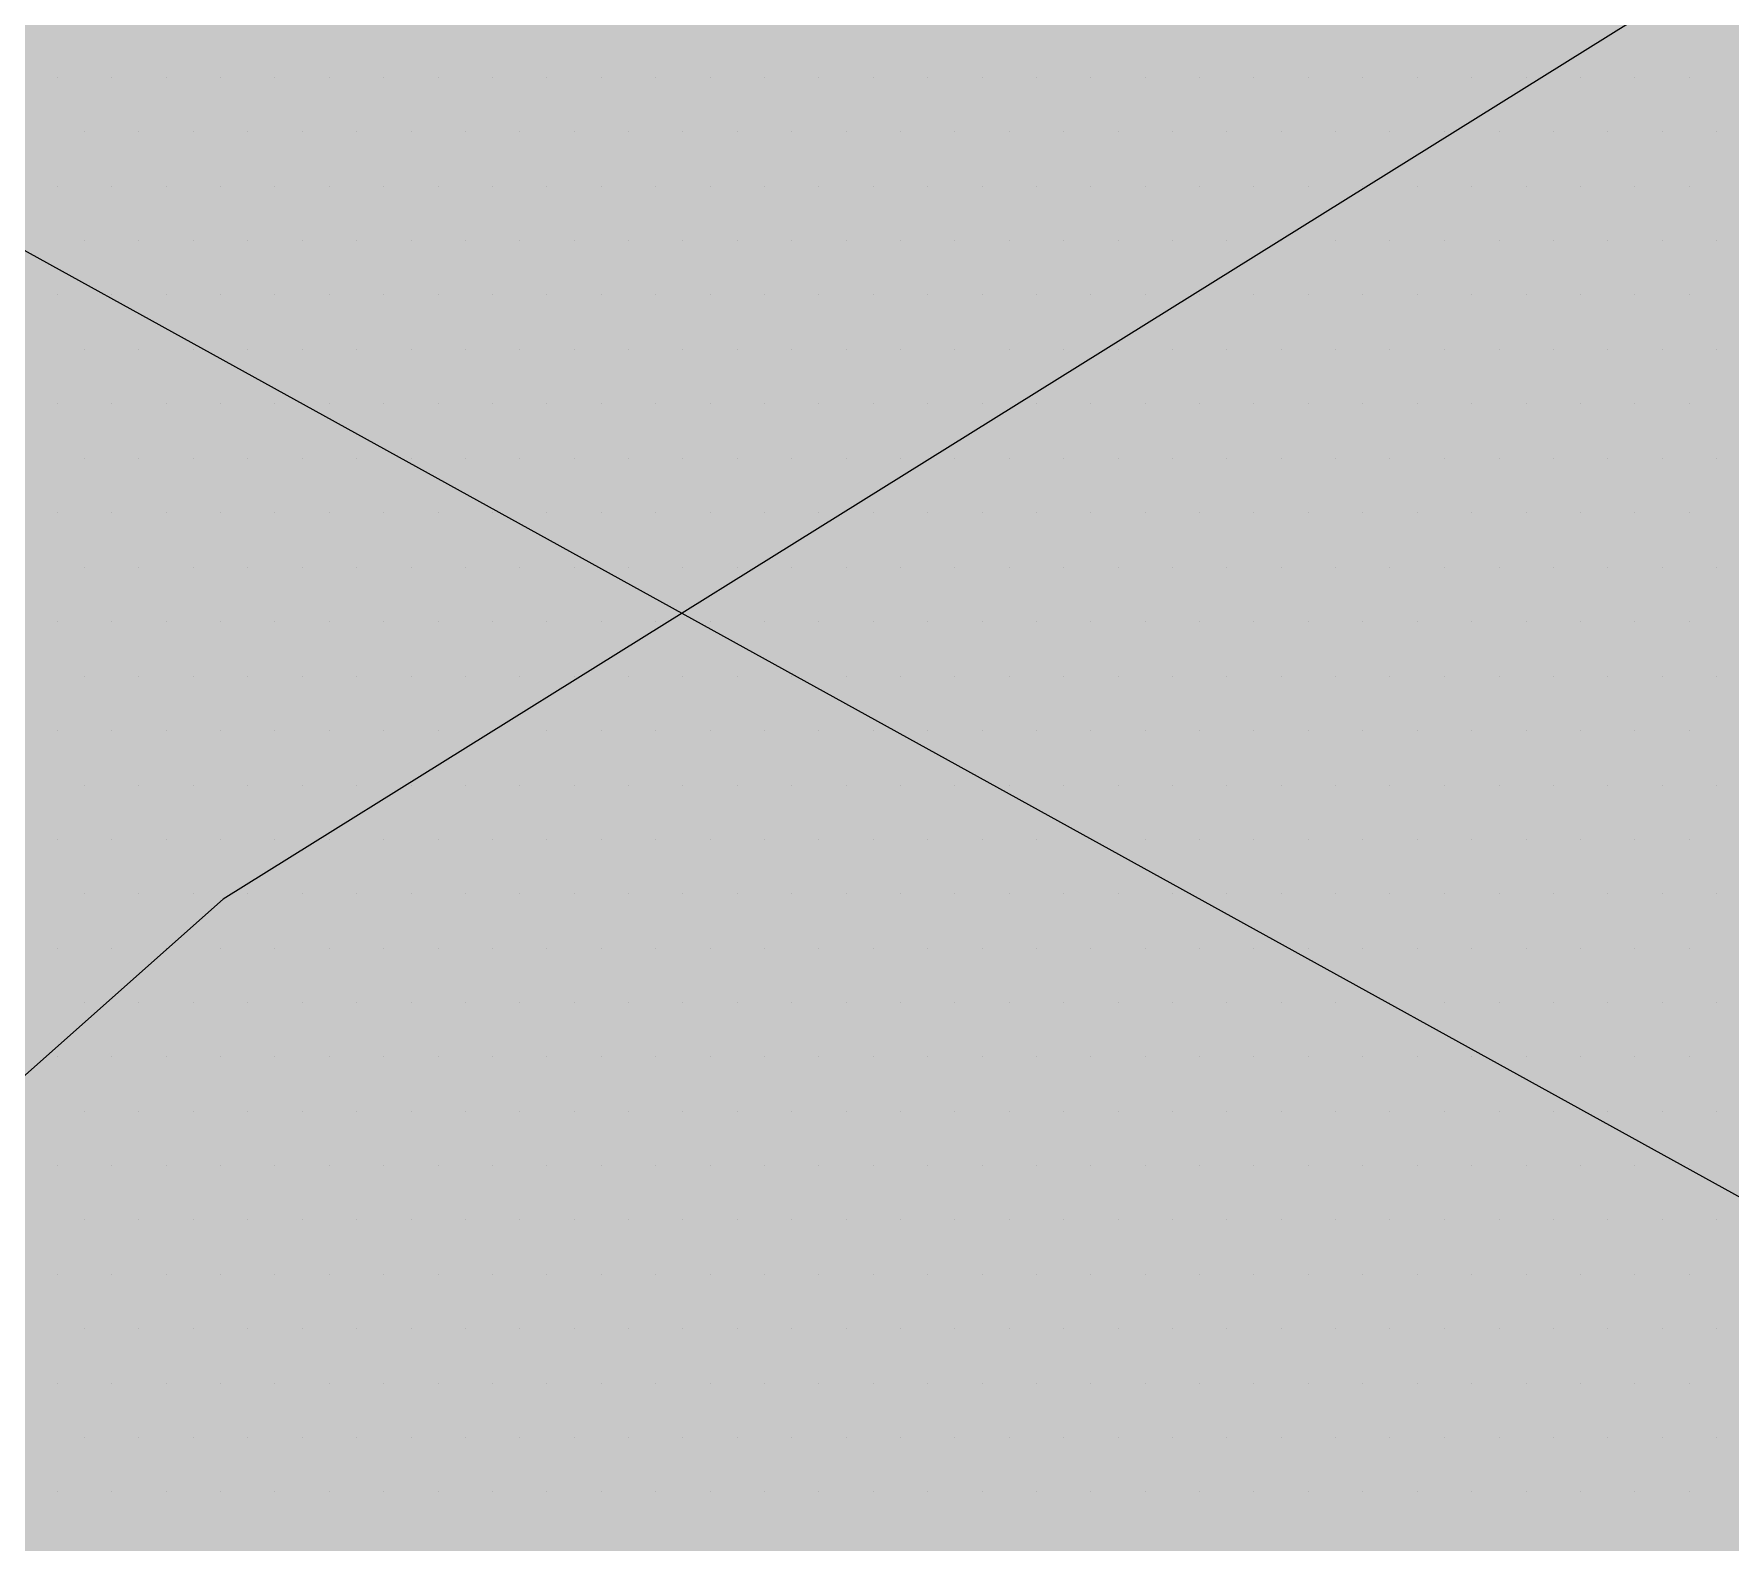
# Paper-space layout 'Layout1' of a CAD drawing. Extents: x -43 to 2298, y -18 to 768.
# Drawn here: x 143.088 to 144.804, y 262.03 to 263.556 of the extents above; entities that cross this region are included whole.
import ezdxf

# ---------------------------------------------------------------- set-up
doc = ezdxf.new("R2010")
doc.units = 0
doc.header["$LTSCALE"] = 2
doc.linetypes.add('CACHEX2', pattern=[0.75, 0.5, -0.25])
doc.layers.add('CARTOUCHE', color=7, linetype='Continuous')
doc.layers.add('LOGO', color=7, linetype='Continuous')

# ---------------------------------------------------------------- blocks, each defined once
blk = doc.blocks.new('A$C715108E3')
at = {"layer": 'LOGO', "color": 131}
for p, q in [((-4.7914, -10.8542), (-4.7914, -10.8542)), ((-4.6994, -10.8542), (-4.6994, -10.8542)), ((-4.6077, -10.8542), (-4.6077, -10.8542)), ((-4.5161, -10.8542), (-4.5161, -10.8542)), ((-4.4245, -10.8542), (-4.4245, -10.8542)), ((-4.3324, -10.8542), (-4.3324, -10.8542)), ((-4.2412, -10.8542), (-4.2412, -10.8542)), ((-4.1491, -10.8542), (-4.1491, -10.8542)), ((-4.0571, -10.8542), (-4.0571, -10.8542)), ((-3.9659, -10.8542), (-3.9659, -10.8542)), ((-3.8738, -10.8542), (-3.8738, -10.8542)), ((-3.782, -10.8542), (-3.782, -10.8542)), ((-3.6905, -10.8542), (-3.6905, -10.8542)), ((-3.5987, -10.8542), (-3.5987, -10.8542)), ((-3.5069, -10.8542), (-3.5069, -10.8542)), ((-3.415, -10.8542), (-3.415, -10.8542)), ((-3.3236, -10.8542), (-3.3236, -10.8542)), ((-3.2318, -10.8542), (-3.2318, -10.8542)), ((-3.1399, -10.8542), (-3.1399, -10.8542)), ((-3.0485, -10.8542), (-3.0485, -10.8542)), ((-2.9566, -10.8542), (-2.9566, -10.8542)), ((-2.8648, -10.8542), (-2.8648, -10.8542)), ((-2.7733, -10.8542), (-2.7733, -10.8542)), ((-2.6815, -10.8542), (-2.6815, -10.8542)), ((-2.5895, -10.8542), (-2.5895, -10.8542)), ((-2.4975, -10.8542), (-2.4975, -10.8542)), ((-2.4062, -10.8542), (-2.4062, -10.8542)), ((-2.3142, -10.8542), (-2.3142, -10.8542)), ((-2.2223, -10.8542), (-2.2223, -10.8542)), ((-2.1309, -10.8542), (-2.1309, -10.8542)), ((-2.0391, -10.8542), (-2.0391, -10.8542)), ((-4.7449, -10.9457), (-4.7449, -10.9457)), ((-4.6537, -10.9457), (-4.6537, -10.9457)), ((-4.562, -10.9457), (-4.562, -10.9457)), ((-4.47, -10.9457), (-4.47, -10.9457)), ((-4.3783, -10.9457), (-4.3783, -10.9457)), ((-4.2867, -10.9457), (-4.2867, -10.9457)), ((-4.1947, -10.9457), (-4.1947, -10.9457)), ((-4.1036, -10.9457), (-4.1036, -10.9457)), ((-4.0116, -10.9457), (-4.0116, -10.9457)), ((-3.9196, -10.9457), (-3.9196, -10.9457)), ((-3.8283, -10.9457), (-3.8283, -10.9457)), ((-3.7363, -10.9457), (-3.7363, -10.9457)), ((-3.6444, -10.9457), (-3.6444, -10.9457)), ((-3.5526, -10.9457), (-3.5526, -10.9457)), ((-3.4611, -10.9457), (-3.4611, -10.9457)), ((-3.3693, -10.9457), (-3.3693, -10.9457)), ((-3.2775, -10.9457), (-3.2775, -10.9457)), ((-3.186, -10.9457), (-3.186, -10.9457)), ((-3.0942, -10.9457), (-3.0942, -10.9457)), ((-3.0024, -10.9457), (-3.0024, -10.9457)), ((-2.9109, -10.9457), (-2.9109, -10.9457)), ((-2.8191, -10.9457), (-2.8191, -10.9457)), ((-2.727, -10.9457), (-2.727, -10.9457)), ((-2.6358, -10.9457), (-2.6358, -10.9457)), ((-2.5439, -10.9457), (-2.5439, -10.9457)), ((-2.4519, -10.9457), (-2.4519, -10.9457)), ((-2.3599, -10.9457), (-2.3599, -10.9457)), ((-2.2686, -10.9457), (-2.2686, -10.9457)), ((-2.1766, -10.9457), (-2.1766, -10.9457)), ((-2.085, -10.9457), (-2.085, -10.9457)), ((-1.9933, -10.9457), (-1.9933, -10.9457)), ((-4.7914, -11.0383), (-4.7914, -11.0383)), ((-4.6994, -11.0383), (-4.6994, -11.0383)), ((-4.6077, -11.0383), (-4.6077, -11.0383)), ((-4.5161, -11.0383), (-4.5161, -11.0383)), ((-4.4245, -11.0383), (-4.4245, -11.0383)), ((-4.3324, -11.0383), (-4.3324, -11.0383)), ((-4.2412, -11.0383), (-4.2412, -11.0383)), ((-4.1491, -11.0383), (-4.1491, -11.0383)), ((-4.0571, -11.0383), (-4.0571, -11.0383)), ((-3.9659, -11.0383), (-3.9659, -11.0383)), ((-3.8738, -11.0383), (-3.8738, -11.0383)), ((-3.782, -11.0383), (-3.782, -11.0383)), ((-3.6905, -11.0383), (-3.6905, -11.0383)), ((-3.5987, -11.0383), (-3.5987, -11.0383)), ((-3.5069, -11.0383), (-3.5069, -11.0383)), ((-3.415, -11.0383), (-3.415, -11.0383)), ((-3.3236, -11.0383), (-3.3236, -11.0383)), ((-3.2318, -11.0383), (-3.2318, -11.0383)), ((-3.1399, -11.0383), (-3.1399, -11.0383)), ((-3.0485, -11.0383), (-3.0485, -11.0383)), ((-2.9566, -11.0383), (-2.9566, -11.0383)), ((-2.8648, -11.0383), (-2.8648, -11.0383)), ((-2.7733, -11.0383), (-2.7733, -11.0383)), ((-2.6815, -11.0383), (-2.6815, -11.0383)), ((-2.5895, -11.0383), (-2.5895, -11.0383)), ((-2.4975, -11.0383), (-2.4975, -11.0383)), ((-2.4062, -11.0383), (-2.4062, -11.0383)), ((-2.3142, -11.0383), (-2.3142, -11.0383)), ((-2.2223, -11.0383), (-2.2223, -11.0383)), ((-2.1309, -11.0383), (-2.1309, -11.0383)), ((-2.0391, -11.0383), (-2.0391, -11.0383)), ((-4.7449, -11.1295), (-4.7449, -11.1295)), ((-4.6537, -11.1295), (-4.6537, -11.1295)), ((-4.562, -11.1295), (-4.562, -11.1295)), ((-4.47, -11.1295), (-4.47, -11.1295)), ((-4.3783, -11.1295), (-4.3783, -11.1295)), ((-4.2867, -11.1295), (-4.2867, -11.1295)), ((-4.1947, -11.1295), (-4.1947, -11.1295)), ((-4.1036, -11.1295), (-4.1036, -11.1295)), ((-4.0116, -11.1295), (-4.0116, -11.1295)), ((-3.9196, -11.1295), (-3.9196, -11.1295)), ((-3.8283, -11.1295), (-3.8283, -11.1295)), ((-3.7363, -11.1295), (-3.7363, -11.1295)), ((-3.6444, -11.1295), (-3.6444, -11.1295)), ((-3.5526, -11.1295), (-3.5526, -11.1295)), ((-3.4611, -11.1295), (-3.4611, -11.1295)), ((-3.3693, -11.1295), (-3.3693, -11.1295)), ((-3.2775, -11.1295), (-3.2775, -11.1295)), ((-3.186, -11.1295), (-3.186, -11.1295)), ((-3.0942, -11.1295), (-3.0942, -11.1295)), ((-3.0024, -11.1295), (-3.0024, -11.1295)), ((-2.9109, -11.1295), (-2.9109, -11.1295)), ((-2.8191, -11.1295), (-2.8191, -11.1295)), ((-2.727, -11.1295), (-2.727, -11.1295)), ((-2.6358, -11.1295), (-2.6358, -11.1295)), ((-2.5439, -11.1295), (-2.5439, -11.1295)), ((-2.4519, -11.1295), (-2.4519, -11.1295)), ((-2.3599, -11.1295), (-2.3599, -11.1295)), ((-2.2686, -11.1295), (-2.2686, -11.1295)), ((-2.1766, -11.1295), (-2.1766, -11.1295)), ((-2.085, -11.1295), (-2.085, -11.1295)), ((-1.9933, -11.1295), (-1.9933, -11.1295)), ((-4.7914, -11.2208), (-4.7914, -11.2208)), ((-4.6994, -11.2208), (-4.6994, -11.2208)), ((-4.6077, -11.2208), (-4.6077, -11.2208)), ((-4.5161, -11.2208), (-4.5161, -11.2208)), ((-4.4245, -11.2208), (-4.4245, -11.2208)), ((-4.3324, -11.2208), (-4.3324, -11.2208)), ((-4.2412, -11.2208), (-4.2412, -11.2208)), ((-4.1491, -11.2208), (-4.1491, -11.2208)), ((-4.0571, -11.2208), (-4.0571, -11.2208)), ((-3.9659, -11.2208), (-3.9659, -11.2208)), ((-3.8738, -11.2208), (-3.8738, -11.2208)), ((-3.782, -11.2208), (-3.782, -11.2208)), ((-3.6905, -11.2208), (-3.6905, -11.2208)), ((-3.5987, -11.2208), (-3.5987, -11.2208)), ((-3.5069, -11.2208), (-3.5069, -11.2208)), ((-3.415, -11.2208), (-3.415, -11.2208)), ((-3.3236, -11.2208), (-3.3236, -11.2208)), ((-3.2318, -11.2208), (-3.2318, -11.2208)), ((-3.1399, -11.2208), (-3.1399, -11.2208)), ((-3.0485, -11.2208), (-3.0485, -11.2208)), ((-2.9566, -11.2208), (-2.9566, -11.2208)), ((-2.8648, -11.2208), (-2.8648, -11.2208)), ((-2.7733, -11.2208), (-2.7733, -11.2208)), ((-2.6815, -11.2208), (-2.6815, -11.2208)), ((-2.5895, -11.2208), (-2.5895, -11.2208)), ((-2.4975, -11.2208), (-2.4975, -11.2208)), ((-2.4062, -11.2208), (-2.4062, -11.2208)), ((-2.3142, -11.2208), (-2.3142, -11.2208)), ((-2.2223, -11.2208), (-2.2223, -11.2208)), ((-2.1309, -11.2208), (-2.1309, -11.2208)), ((-2.0391, -11.2208), (-2.0391, -11.2208)), ((-4.7449, -11.3132), (-4.7449, -11.3132)), ((-4.6537, -11.3132), (-4.6537, -11.3132)), ((-4.562, -11.3132), (-4.562, -11.3132)), ((-4.47, -11.3132), (-4.47, -11.3132)), ((-4.3783, -11.3132), (-4.3783, -11.3132)), ((-4.2867, -11.3132), (-4.2867, -11.3132)), ((-4.1947, -11.3132), (-4.1947, -11.3132)), ((-4.1036, -11.3132), (-4.1036, -11.3132)), ((-4.0116, -11.3132), (-4.0116, -11.3132)), ((-3.9196, -11.3132), (-3.9196, -11.3132)), ((-3.8283, -11.3132), (-3.8283, -11.3132)), ((-3.7363, -11.3132), (-3.7363, -11.3132)), ((-3.6444, -11.3132), (-3.6444, -11.3132)), ((-3.5526, -11.3132), (-3.5526, -11.3132)), ((-3.4611, -11.3132), (-3.4611, -11.3132)), ((-3.3693, -11.3132), (-3.3693, -11.3132)), ((-3.2775, -11.3132), (-3.2775, -11.3132)), ((-3.186, -11.3132), (-3.186, -11.3132)), ((-3.0942, -11.3132), (-3.0942, -11.3132)), ((-3.0024, -11.3132), (-3.0024, -11.3132)), ((-2.9109, -11.3132), (-2.9109, -11.3132)), ((-2.8191, -11.3132), (-2.8191, -11.3132)), ((-2.727, -11.3132), (-2.727, -11.3132)), ((-2.6358, -11.3132), (-2.6358, -11.3132)), ((-2.5439, -11.3132), (-2.5439, -11.3132)), ((-2.4519, -11.3132), (-2.4519, -11.3132)), ((-2.3599, -11.3132), (-2.3599, -11.3132)), ((-2.2686, -11.3132), (-2.2686, -11.3132)), ((-2.1766, -11.3132), (-2.1766, -11.3132)), ((-2.085, -11.3132), (-2.085, -11.3132)), ((-1.9933, -11.3132), (-1.9933, -11.3132)), ((-4.7914, -11.4048), (-4.7914, -11.4048)), ((-4.6994, -11.4048), (-4.6994, -11.4048)), ((-4.6077, -11.4048), (-4.6077, -11.4048)), ((-4.5161, -11.4048), (-4.5161, -11.4048)), ((-4.4245, -11.4048), (-4.4245, -11.4048)), ((-4.3324, -11.4048), (-4.3324, -11.4048)), ((-4.2412, -11.4048), (-4.2412, -11.4048)), ((-4.1491, -11.4048), (-4.1491, -11.4048)), ((-4.0571, -11.4048), (-4.0571, -11.4048)), ((-3.9659, -11.4048), (-3.9659, -11.4048)), ((-3.8738, -11.4048), (-3.8738, -11.4048)), ((-3.782, -11.4048), (-3.782, -11.4048)), ((-3.6905, -11.4048), (-3.6905, -11.4048)), ((-3.5987, -11.4048), (-3.5987, -11.4048)), ((-3.5069, -11.4048), (-3.5069, -11.4048)), ((-3.415, -11.4048), (-3.415, -11.4048)), ((-3.3236, -11.4048), (-3.3236, -11.4048)), ((-3.2318, -11.4048), (-3.2318, -11.4048)), ((-3.1399, -11.4048), (-3.1399, -11.4048)), ((-3.0485, -11.4048), (-3.0485, -11.4048)), ((-2.9566, -11.4048), (-2.9566, -11.4048)), ((-2.8648, -11.4048), (-2.8648, -11.4048)), ((-2.7733, -11.4048), (-2.7733, -11.4048)), ((-2.6815, -11.4048), (-2.6815, -11.4048)), ((-2.5895, -11.4048), (-2.5895, -11.4048)), ((-2.4975, -11.4048), (-2.4975, -11.4048)), ((-2.4062, -11.4048), (-2.4062, -11.4048)), ((-2.3142, -11.4048), (-2.3142, -11.4048)), ((-2.2223, -11.4048), (-2.2223, -11.4048)), ((-2.1309, -11.4048), (-2.1309, -11.4048)), ((-2.0391, -11.4048), (-2.0391, -11.4048)), ((-4.7449, -11.4959), (-4.7449, -11.4959)), ((-4.6537, -11.4959), (-4.6537, -11.4959)), ((-4.562, -11.4959), (-4.562, -11.4959)), ((-4.47, -11.4959), (-4.47, -11.4959)), ((-4.3783, -11.4959), (-4.3783, -11.4959)), ((-4.2867, -11.4959), (-4.2867, -11.4959)), ((-4.1947, -11.4959), (-4.1947, -11.4959)), ((-4.1036, -11.4959), (-4.1036, -11.4959)), ((-4.0116, -11.4959), (-4.0116, -11.4959)), ((-3.9196, -11.4959), (-3.9196, -11.4959)), ((-3.8283, -11.4959), (-3.8283, -11.4959)), ((-3.7363, -11.4959), (-3.7363, -11.4959)), ((-3.6444, -11.4959), (-3.6444, -11.4959)), ((-3.5526, -11.4959), (-3.5526, -11.4959)), ((-3.4611, -11.4959), (-3.4611, -11.4959)), ((-3.3693, -11.4959), (-3.3693, -11.4959)), ((-3.2775, -11.4959), (-3.2775, -11.4959)), ((-3.186, -11.4959), (-3.186, -11.4959)), ((-3.0942, -11.4959), (-3.0942, -11.4959)), ((-3.0024, -11.4959), (-3.0024, -11.4959)), ((-2.9109, -11.4959), (-2.9109, -11.4959)), ((-2.8191, -11.4959), (-2.8191, -11.4959)), ((-2.727, -11.4959), (-2.727, -11.4959)), ((-2.6358, -11.4959), (-2.6358, -11.4959)), ((-2.5439, -11.4959), (-2.5439, -11.4959)), ((-2.4519, -11.4959), (-2.4519, -11.4959)), ((-2.3599, -11.4959), (-2.3599, -11.4959)), ((-2.2686, -11.4959), (-2.2686, -11.4959)), ((-2.1766, -11.4959), (-2.1766, -11.4959)), ((-2.085, -11.4959), (-2.085, -11.4959)), ((-1.9933, -11.4959), (-1.9933, -11.4959)), ((-4.7914, -11.5885), (-4.7914, -11.5885)), ((-4.6994, -11.5885), (-4.6994, -11.5885)), ((-4.6077, -11.5885), (-4.6077, -11.5885)), ((-4.5161, -11.5885), (-4.5161, -11.5885)), ((-4.4245, -11.5885), (-4.4245, -11.5885)), ((-4.3324, -11.5885), (-4.3324, -11.5885)), ((-4.2412, -11.5885), (-4.2412, -11.5885)), ((-4.1491, -11.5885), (-4.1491, -11.5885)), ((-4.0571, -11.5885), (-4.0571, -11.5885)), ((-3.9659, -11.5885), (-3.9659, -11.5885)), ((-3.8738, -11.5885), (-3.8738, -11.5885)), ((-3.782, -11.5885), (-3.782, -11.5885)), ((-3.6905, -11.5885), (-3.6905, -11.5885)), ((-3.5987, -11.5885), (-3.5987, -11.5885)), ((-3.5069, -11.5885), (-3.5069, -11.5885)), ((-3.415, -11.5885), (-3.415, -11.5885)), ((-3.3236, -11.5885), (-3.3236, -11.5885)), ((-3.2318, -11.5885), (-3.2318, -11.5885)), ((-3.1399, -11.5885), (-3.1399, -11.5885)), ((-3.0485, -11.5885), (-3.0485, -11.5885)), ((-2.9566, -11.5885), (-2.9566, -11.5885)), ((-2.8648, -11.5885), (-2.8648, -11.5885)), ((-2.7733, -11.5885), (-2.7733, -11.5885)), ((-2.6815, -11.5885), (-2.6815, -11.5885)), ((-2.5895, -11.5885), (-2.5895, -11.5885)), ((-2.4975, -11.5885), (-2.4975, -11.5885)), ((-2.4062, -11.5885), (-2.4062, -11.5885)), ((-2.3142, -11.5885), (-2.3142, -11.5885)), ((-2.2223, -11.5885), (-2.2223, -11.5885)), ((-2.1309, -11.5885), (-2.1309, -11.5885)), ((-2.0391, -11.5885), (-2.0391, -11.5885)), ((-4.7449, -11.68), (-4.7449, -11.68)), ((-4.6537, -11.68), (-4.6537, -11.68)), ((-4.562, -11.68), (-4.562, -11.68)), ((-4.47, -11.68), (-4.47, -11.68)), ((-4.3783, -11.68), (-4.3783, -11.68)), ((-4.2867, -11.68), (-4.2867, -11.68)), ((-4.1947, -11.68), (-4.1947, -11.68)), ((-4.1036, -11.68), (-4.1036, -11.68)), ((-4.0116, -11.68), (-4.0116, -11.68)), ((-3.9196, -11.68), (-3.9196, -11.68)), ((-3.8283, -11.68), (-3.8283, -11.68)), ((-3.7363, -11.68), (-3.7363, -11.68)), ((-3.6444, -11.68), (-3.6444, -11.68)), ((-3.5526, -11.68), (-3.5526, -11.68)), ((-3.4611, -11.68), (-3.4611, -11.68)), ((-3.3693, -11.68), (-3.3693, -11.68)), ((-3.2775, -11.68), (-3.2775, -11.68)), ((-3.186, -11.68), (-3.186, -11.68)), ((-3.0942, -11.68), (-3.0942, -11.68)), ((-3.0024, -11.68), (-3.0024, -11.68)), ((-2.9109, -11.68), (-2.9109, -11.68)), ((-2.8191, -11.68), (-2.8191, -11.68)), ((-2.727, -11.68), (-2.727, -11.68)), ((-2.6358, -11.68), (-2.6358, -11.68)), ((-2.5439, -11.68), (-2.5439, -11.68)), ((-2.4519, -11.68), (-2.4519, -11.68)), ((-2.3599, -11.68), (-2.3599, -11.68)), ((-2.2686, -11.68), (-2.2686, -11.68)), ((-2.1766, -11.68), (-2.1766, -11.68)), ((-2.085, -11.68), (-2.085, -11.68)), ((-1.9933, -11.68), (-1.9933, -11.68)), ((-4.7914, -11.7722), (-4.7914, -11.7722)), ((-4.6994, -11.7722), (-4.6994, -11.7722)), ((-4.6077, -11.7722), (-4.6077, -11.7722)), ((-4.5161, -11.7722), (-4.5161, -11.7722)), ((-4.4245, -11.7722), (-4.4245, -11.7722)), ((-4.3324, -11.7722), (-4.3324, -11.7722)), ((-4.2412, -11.7722), (-4.2412, -11.7722)), ((-4.1491, -11.7722), (-4.1491, -11.7722)), ((-4.0571, -11.7722), (-4.0571, -11.7722)), ((-3.9659, -11.7722), (-3.9659, -11.7722)), ((-3.8738, -11.7722), (-3.8738, -11.7722)), ((-3.782, -11.7722), (-3.782, -11.7722)), ((-3.6905, -11.7722), (-3.6905, -11.7722)), ((-3.5987, -11.7722), (-3.5987, -11.7722)), ((-3.5069, -11.7722), (-3.5069, -11.7722)), ((-3.415, -11.7722), (-3.415, -11.7722)), ((-3.3236, -11.7722), (-3.3236, -11.7722)), ((-3.2318, -11.7722), (-3.2318, -11.7722)), ((-3.1399, -11.7722), (-3.1399, -11.7722)), ((-3.0485, -11.7722), (-3.0485, -11.7722)), ((-2.9566, -11.7722), (-2.9566, -11.7722)), ((-2.8648, -11.7722), (-2.8648, -11.7722)), ((-2.7733, -11.7722), (-2.7733, -11.7722)), ((-2.6815, -11.7722), (-2.6815, -11.7722)), ((-2.5895, -11.7722), (-2.5895, -11.7722)), ((-2.4975, -11.7722), (-2.4975, -11.7722)), ((-2.4062, -11.7722), (-2.4062, -11.7722)), ((-2.3142, -11.7722), (-2.3142, -11.7722)), ((-2.2223, -11.7722), (-2.2223, -11.7722)), ((-2.1309, -11.7722), (-2.1309, -11.7722)), ((-2.0391, -11.7722), (-2.0391, -11.7722)), ((-4.7449, -11.8636), (-4.7449, -11.8636)), ((-4.6537, -11.8636), (-4.6537, -11.8636)), ((-4.562, -11.8636), (-4.562, -11.8636)), ((-4.47, -11.8636), (-4.47, -11.8636)), ((-4.3783, -11.8636), (-4.3783, -11.8636)), ((-4.2867, -11.8636), (-4.2867, -11.8636)), ((-4.1947, -11.8636), (-4.1947, -11.8636)), ((-4.1036, -11.8636), (-4.1036, -11.8636)), ((-4.0116, -11.8636), (-4.0116, -11.8636)), ((-3.9196, -11.8636), (-3.9196, -11.8636)), ((-3.8283, -11.8636), (-3.8283, -11.8636)), ((-3.7363, -11.8636), (-3.7363, -11.8636)), ((-3.6444, -11.8636), (-3.6444, -11.8636)), ((-3.5526, -11.8636), (-3.5526, -11.8636)), ((-3.4611, -11.8636), (-3.4611, -11.8636)), ((-3.3693, -11.8636), (-3.3693, -11.8636)), ((-3.2775, -11.8636), (-3.2775, -11.8636)), ((-3.186, -11.8636), (-3.186, -11.8636)), ((-3.0942, -11.8636), (-3.0942, -11.8636)), ((-3.0024, -11.8636), (-3.0024, -11.8636)), ((-2.9109, -11.8636), (-2.9109, -11.8636)), ((-2.8191, -11.8636), (-2.8191, -11.8636)), ((-2.727, -11.8636), (-2.727, -11.8636)), ((-2.6358, -11.8636), (-2.6358, -11.8636)), ((-2.5439, -11.8636), (-2.5439, -11.8636)), ((-2.4519, -11.8636), (-2.4519, -11.8636)), ((-2.3599, -11.8636), (-2.3599, -11.8636)), ((-2.2686, -11.8636), (-2.2686, -11.8636)), ((-2.1766, -11.8636), (-2.1766, -11.8636)), ((-2.085, -11.8636), (-2.085, -11.8636)), ((-1.9933, -11.8636), (-1.9933, -11.8636)), ((-4.7914, -11.9551), (-4.7914, -11.9551)), ((-4.6994, -11.9551), (-4.6994, -11.9551)), ((-4.6077, -11.9551), (-4.6077, -11.9551)), ((-4.5161, -11.9551), (-4.5161, -11.9551)), ((-4.4245, -11.9551), (-4.4245, -11.9551)), ((-4.3324, -11.9551), (-4.3324, -11.9551)), ((-4.2412, -11.9551), (-4.2412, -11.9551)), ((-4.1491, -11.9551), (-4.1491, -11.9551)), ((-4.0571, -11.9551), (-4.0571, -11.9551)), ((-3.9659, -11.9551), (-3.9659, -11.9551)), ((-3.8738, -11.9551), (-3.8738, -11.9551)), ((-3.782, -11.9551), (-3.782, -11.9551)), ((-3.6905, -11.9551), (-3.6905, -11.9551)), ((-3.5987, -11.9551), (-3.5987, -11.9551)), ((-3.5069, -11.9551), (-3.5069, -11.9551)), ((-3.415, -11.9551), (-3.415, -11.9551)), ((-3.3236, -11.9551), (-3.3236, -11.9551)), ((-3.2318, -11.9551), (-3.2318, -11.9551)), ((-3.1399, -11.9551), (-3.1399, -11.9551)), ((-3.0485, -11.9551), (-3.0485, -11.9551)), ((-2.9566, -11.9551), (-2.9566, -11.9551)), ((-2.8648, -11.9551), (-2.8648, -11.9551)), ((-2.7733, -11.9551), (-2.7733, -11.9551)), ((-2.6815, -11.9551), (-2.6815, -11.9551)), ((-2.5895, -11.9551), (-2.5895, -11.9551)), ((-2.4975, -11.9551), (-2.4975, -11.9551)), ((-2.4062, -11.9551), (-2.4062, -11.9551)), ((-2.3142, -11.9551), (-2.3142, -11.9551)), ((-2.2223, -11.9551), (-2.2223, -11.9551)), ((-2.1309, -11.9551), (-2.1309, -11.9551)), ((-2.0391, -11.9551), (-2.0391, -11.9551)), ((-4.7449, -12.0473), (-4.7449, -12.0473)), ((-4.6537, -12.0473), (-4.6537, -12.0473)), ((-4.562, -12.0473), (-4.562, -12.0473)), ((-4.47, -12.0473), (-4.47, -12.0473)), ((-4.3783, -12.0473), (-4.3783, -12.0473)), ((-4.2867, -12.0473), (-4.2867, -12.0473)), ((-4.1947, -12.0473), (-4.1947, -12.0473)), ((-4.1036, -12.0473), (-4.1036, -12.0473)), ((-4.0116, -12.0473), (-4.0116, -12.0473)), ((-3.9196, -12.0473), (-3.9196, -12.0473)), ((-3.8283, -12.0473), (-3.8283, -12.0473)), ((-3.7363, -12.0473), (-3.7363, -12.0473)), ((-3.6444, -12.0473), (-3.6444, -12.0473)), ((-3.5526, -12.0473), (-3.5526, -12.0473)), ((-3.4611, -12.0473), (-3.4611, -12.0473)), ((-3.3693, -12.0473), (-3.3693, -12.0473)), ((-3.2775, -12.0473), (-3.2775, -12.0473)), ((-3.186, -12.0473), (-3.186, -12.0473)), ((-3.0942, -12.0473), (-3.0942, -12.0473)), ((-3.0024, -12.0473), (-3.0024, -12.0473)), ((-2.9109, -12.0473), (-2.9109, -12.0473)), ((-2.8191, -12.0473), (-2.8191, -12.0473)), ((-2.727, -12.0473), (-2.727, -12.0473)), ((-2.6358, -12.0473), (-2.6358, -12.0473)), ((-2.5439, -12.0473), (-2.5439, -12.0473)), ((-2.4519, -12.0473), (-2.4519, -12.0473)), ((-2.3599, -12.0473), (-2.3599, -12.0473)), ((-2.2686, -12.0473), (-2.2686, -12.0473)), ((-2.1766, -12.0473), (-2.1766, -12.0473)), ((-2.085, -12.0473), (-2.085, -12.0473)), ((-1.9933, -12.0473), (-1.9933, -12.0473)), ((-4.7914, -12.1388), (-4.7914, -12.1388)), ((-4.6994, -12.1388), (-4.6994, -12.1388)), ((-4.6077, -12.1388), (-4.6077, -12.1388)), ((-4.5161, -12.1388), (-4.5161, -12.1388)), ((-4.4245, -12.1388), (-4.4245, -12.1388)), ((-4.3324, -12.1388), (-4.3324, -12.1388)), ((-4.2412, -12.1388), (-4.2412, -12.1388)), ((-4.1491, -12.1388), (-4.1491, -12.1388)), ((-4.0571, -12.1388), (-4.0571, -12.1388)), ((-3.9659, -12.1388), (-3.9659, -12.1388)), ((-3.8738, -12.1388), (-3.8738, -12.1388)), ((-3.782, -12.1388), (-3.782, -12.1388)), ((-3.6905, -12.1388), (-3.6905, -12.1388)), ((-3.5987, -12.1388), (-3.5987, -12.1388)), ((-3.5069, -12.1388), (-3.5069, -12.1388)), ((-3.415, -12.1388), (-3.415, -12.1388)), ((-3.3236, -12.1388), (-3.3236, -12.1388)), ((-3.2318, -12.1388), (-3.2318, -12.1388)), ((-3.1399, -12.1388), (-3.1399, -12.1388)), ((-3.0485, -12.1388), (-3.0485, -12.1388)), ((-2.9566, -12.1388), (-2.9566, -12.1388)), ((-2.8648, -12.1388), (-2.8648, -12.1388)), ((-2.7733, -12.1388), (-2.7733, -12.1388)), ((-2.6815, -12.1388), (-2.6815, -12.1388)), ((-2.5895, -12.1388), (-2.5895, -12.1388)), ((-2.4975, -12.1388), (-2.4975, -12.1388)), ((-2.4062, -12.1388), (-2.4062, -12.1388)), ((-2.3142, -12.1388), (-2.3142, -12.1388)), ((-2.2223, -12.1388), (-2.2223, -12.1388)), ((-2.1309, -12.1388), (-2.1309, -12.1388)), ((-2.0391, -12.1388), (-2.0391, -12.1388)), ((-4.7449, -12.23), (-4.7449, -12.23)), ((-4.6537, -12.23), (-4.6537, -12.23)), ((-4.562, -12.23), (-4.562, -12.23)), ((-4.47, -12.23), (-4.47, -12.23)), ((-4.3783, -12.23), (-4.3783, -12.23)), ((-4.2867, -12.23), (-4.2867, -12.23)), ((-4.1947, -12.23), (-4.1947, -12.23)), ((-4.1036, -12.23), (-4.1036, -12.23)), ((-4.0116, -12.23), (-4.0116, -12.23)), ((-3.9196, -12.23), (-3.9196, -12.23)), ((-3.8283, -12.23), (-3.8283, -12.23)), ((-3.7363, -12.23), (-3.7363, -12.23)), ((-3.6444, -12.23), (-3.6444, -12.23)), ((-3.5526, -12.23), (-3.5526, -12.23)), ((-3.4611, -12.23), (-3.4611, -12.23)), ((-3.3693, -12.23), (-3.3693, -12.23)), ((-3.2775, -12.23), (-3.2775, -12.23)), ((-3.186, -12.23), (-3.186, -12.23)), ((-3.0942, -12.23), (-3.0942, -12.23)), ((-3.0024, -12.23), (-3.0024, -12.23)), ((-2.9109, -12.23), (-2.9109, -12.23)), ((-2.8191, -12.23), (-2.8191, -12.23)), ((-2.727, -12.23), (-2.727, -12.23)), ((-2.6358, -12.23), (-2.6358, -12.23)), ((-2.5439, -12.23), (-2.5439, -12.23)), ((-2.4519, -12.23), (-2.4519, -12.23)), ((-2.3599, -12.23), (-2.3599, -12.23)), ((-2.2686, -12.23), (-2.2686, -12.23)), ((-2.1766, -12.23), (-2.1766, -12.23)), ((-2.085, -12.23), (-2.085, -12.23)), ((-1.9933, -12.23), (-1.9933, -12.23)), ((-4.7914, -12.3224), (-4.7914, -12.3224)), ((-4.6994, -12.3224), (-4.6994, -12.3224)), ((-4.6077, -12.3224), (-4.6077, -12.3224)), ((-4.5161, -12.3224), (-4.5161, -12.3224)), ((-4.4245, -12.3224), (-4.4245, -12.3224)), ((-4.3324, -12.3224), (-4.3324, -12.3224)), ((-4.2412, -12.3224), (-4.2412, -12.3224)), ((-4.1491, -12.3224), (-4.1491, -12.3224)), ((-4.0571, -12.3224), (-4.0571, -12.3224)), ((-3.9659, -12.3224), (-3.9659, -12.3224)), ((-3.8738, -12.3224), (-3.8738, -12.3224)), ((-3.782, -12.3224), (-3.782, -12.3224)), ((-3.6905, -12.3224), (-3.6905, -12.3224)), ((-3.5987, -12.3224), (-3.5987, -12.3224)), ((-3.5069, -12.3224), (-3.5069, -12.3224)), ((-3.415, -12.3224), (-3.415, -12.3224)), ((-3.3236, -12.3224), (-3.3236, -12.3224)), ((-3.2318, -12.3224), (-3.2318, -12.3224)), ((-3.1399, -12.3224), (-3.1399, -12.3224)), ((-3.0485, -12.3224), (-3.0485, -12.3224)), ((-2.9566, -12.3224), (-2.9566, -12.3224)), ((-2.8648, -12.3224), (-2.8648, -12.3224)), ((-2.7733, -12.3224), (-2.7733, -12.3224)), ((-2.6815, -12.3224), (-2.6815, -12.3224)), ((-2.5895, -12.3224), (-2.5895, -12.3224)), ((-2.4975, -12.3224), (-2.4975, -12.3224)), ((-2.4062, -12.3224), (-2.4062, -12.3224)), ((-2.3142, -12.3224), (-2.3142, -12.3224)), ((-2.2223, -12.3224), (-2.2223, -12.3224)), ((-2.1309, -12.3224), (-2.1309, -12.3224)), ((-2.0391, -12.3224), (-2.0391, -12.3224)), ((-4.7449, -12.4139), (-4.7449, -12.4139)), ((-4.6537, -12.4139), (-4.6537, -12.4139)), ((-4.562, -12.4139), (-4.562, -12.4139)), ((-4.47, -12.4139), (-4.47, -12.4139)), ((-4.3783, -12.4139), (-4.3783, -12.4139)), ((-4.2867, -12.4139), (-4.2867, -12.4139)), ((-4.1947, -12.4139), (-4.1947, -12.4139)), ((-4.1036, -12.4139), (-4.1036, -12.4139)), ((-4.0116, -12.4139), (-4.0116, -12.4139)), ((-3.9196, -12.4139), (-3.9196, -12.4139)), ((-3.8283, -12.4139), (-3.8283, -12.4139)), ((-3.7363, -12.4139), (-3.7363, -12.4139)), ((-3.6444, -12.4139), (-3.6444, -12.4139)), ((-3.5526, -12.4139), (-3.5526, -12.4139)), ((-3.4611, -12.4139), (-3.4611, -12.4139)), ((-3.3693, -12.4139), (-3.3693, -12.4139)), ((-3.2775, -12.4139), (-3.2775, -12.4139)), ((-3.186, -12.4139), (-3.186, -12.4139)), ((-3.0942, -12.4139), (-3.0942, -12.4139)), ((-3.0024, -12.4139), (-3.0024, -12.4139)), ((-2.9109, -12.4139), (-2.9109, -12.4139)), ((-2.8191, -12.4139), (-2.8191, -12.4139)), ((-2.727, -12.4139), (-2.727, -12.4139)), ((-2.6358, -12.4139), (-2.6358, -12.4139)), ((-2.5439, -12.4139), (-2.5439, -12.4139)), ((-2.4519, -12.4139), (-2.4519, -12.4139)), ((-2.3599, -12.4139), (-2.3599, -12.4139)), ((-2.2686, -12.4139), (-2.2686, -12.4139)), ((-2.1766, -12.4139), (-2.1766, -12.4139)), ((-2.085, -12.4139), (-2.085, -12.4139)), ((-1.9933, -12.4139), (-1.9933, -12.4139)), ((-4.7914, -12.5053), (-4.7914, -12.5053)), ((-4.6994, -12.5053), (-4.6994, -12.5053)), ((-4.6077, -12.5053), (-4.6077, -12.5053)), ((-4.5161, -12.5053), (-4.5161, -12.5053)), ((-4.4245, -12.5053), (-4.4245, -12.5053)), ((-4.3324, -12.5053), (-4.3324, -12.5053)), ((-4.2412, -12.5053), (-4.2412, -12.5053)), ((-4.1491, -12.5053), (-4.1491, -12.5053)), ((-4.0571, -12.5053), (-4.0571, -12.5053)), ((-3.9659, -12.5053), (-3.9659, -12.5053)), ((-3.8738, -12.5053), (-3.8738, -12.5053)), ((-3.782, -12.5053), (-3.782, -12.5053)), ((-3.6905, -12.5053), (-3.6905, -12.5053)), ((-3.5987, -12.5053), (-3.5987, -12.5053)), ((-3.5069, -12.5053), (-3.5069, -12.5053)), ((-3.415, -12.5053), (-3.415, -12.5053)), ((-3.3236, -12.5053), (-3.3236, -12.5053)), ((-3.2318, -12.5053), (-3.2318, -12.5053)), ((-3.1399, -12.5053), (-3.1399, -12.5053)), ((-3.0485, -12.5053), (-3.0485, -12.5053)), ((-2.9566, -12.5053), (-2.9566, -12.5053)), ((-2.8648, -12.5053), (-2.8648, -12.5053)), ((-2.7733, -12.5053), (-2.7733, -12.5053)), ((-2.6815, -12.5053), (-2.6815, -12.5053)), ((-2.5895, -12.5053), (-2.5895, -12.5053)), ((-2.4975, -12.5053), (-2.4975, -12.5053)), ((-2.4062, -12.5053), (-2.4062, -12.5053)), ((-2.3142, -12.5053), (-2.3142, -12.5053)), ((-2.2223, -12.5053), (-2.2223, -12.5053)), ((-2.1309, -12.5053), (-2.1309, -12.5053)), ((-2.0391, -12.5053), (-2.0391, -12.5053)), ((-4.7449, -12.5977), (-4.7449, -12.5977)), ((-4.6537, -12.5977), (-4.6537, -12.5977)), ((-4.562, -12.5977), (-4.562, -12.5977)), ((-4.47, -12.5977), (-4.47, -12.5977)), ((-4.3783, -12.5977), (-4.3783, -12.5977)), ((-4.2867, -12.5977), (-4.2867, -12.5977)), ((-4.1947, -12.5977), (-4.1947, -12.5977)), ((-4.1036, -12.5977), (-4.1036, -12.5977)), ((-4.0116, -12.5977), (-4.0116, -12.5977)), ((-3.9196, -12.5977), (-3.9196, -12.5977)), ((-3.8283, -12.5977), (-3.8283, -12.5977)), ((-3.7363, -12.5977), (-3.7363, -12.5977)), ((-3.6444, -12.5977), (-3.6444, -12.5977)), ((-3.5526, -12.5977), (-3.5526, -12.5977)), ((-3.4611, -12.5977), (-3.4611, -12.5977)), ((-3.3693, -12.5977), (-3.3693, -12.5977)), ((-3.2775, -12.5977), (-3.2775, -12.5977)), ((-3.186, -12.5977), (-3.186, -12.5977)), ((-3.0942, -12.5977), (-3.0942, -12.5977)), ((-3.0024, -12.5977), (-3.0024, -12.5977)), ((-2.9109, -12.5977), (-2.9109, -12.5977)), ((-2.8191, -12.5977), (-2.8191, -12.5977)), ((-2.727, -12.5977), (-2.727, -12.5977)), ((-2.6358, -12.5977), (-2.6358, -12.5977)), ((-2.5439, -12.5977), (-2.5439, -12.5977)), ((-2.4519, -12.5977), (-2.4519, -12.5977)), ((-2.3599, -12.5977), (-2.3599, -12.5977)), ((-2.2686, -12.5977), (-2.2686, -12.5977)), ((-2.1766, -12.5977), (-2.1766, -12.5977)), ((-2.085, -12.5977), (-2.085, -12.5977)), ((-1.9933, -12.5977), (-1.9933, -12.5977)), ((-4.7914, -12.6892), (-4.7914, -12.6892)), ((-4.6994, -12.6892), (-4.6994, -12.6892)), ((-4.6077, -12.6892), (-4.6077, -12.6892)), ((-4.5161, -12.6892), (-4.5161, -12.6892)), ((-4.4245, -12.6892), (-4.4245, -12.6892)), ((-4.3324, -12.6892), (-4.3324, -12.6892)), ((-4.2412, -12.6892), (-4.2412, -12.6892)), ((-4.1491, -12.6892), (-4.1491, -12.6892)), ((-4.0571, -12.6892), (-4.0571, -12.6892)), ((-3.9659, -12.6892), (-3.9659, -12.6892)), ((-3.8738, -12.6892), (-3.8738, -12.6892)), ((-3.782, -12.6892), (-3.782, -12.6892)), ((-3.6905, -12.6892), (-3.6905, -12.6892)), ((-3.5987, -12.6892), (-3.5987, -12.6892)), ((-3.5069, -12.6892), (-3.5069, -12.6892)), ((-3.415, -12.6892), (-3.415, -12.6892)), ((-3.3236, -12.6892), (-3.3236, -12.6892)), ((-3.2318, -12.6892), (-3.2318, -12.6892)), ((-3.1399, -12.6892), (-3.1399, -12.6892)), ((-3.0485, -12.6892), (-3.0485, -12.6892)), ((-2.9566, -12.6892), (-2.9566, -12.6892)), ((-2.8648, -12.6892), (-2.8648, -12.6892)), ((-2.7733, -12.6892), (-2.7733, -12.6892)), ((-2.6815, -12.6892), (-2.6815, -12.6892)), ((-2.5895, -12.6892), (-2.5895, -12.6892)), ((-2.4975, -12.6892), (-2.4975, -12.6892)), ((-2.4062, -12.6892), (-2.4062, -12.6892)), ((-2.3142, -12.6892), (-2.3142, -12.6892)), ((-2.2223, -12.6892), (-2.2223, -12.6892)), ((-2.1309, -12.6892), (-2.1309, -12.6892)), ((-2.0391, -12.6892), (-2.0391, -12.6892)), ((-4.7449, -12.7805), (-4.7449, -12.7805)), ((-4.6537, -12.7805), (-4.6537, -12.7805)), ((-4.562, -12.7805), (-4.562, -12.7805)), ((-4.47, -12.7805), (-4.47, -12.7805)), ((-4.3783, -12.7805), (-4.3783, -12.7805)), ((-4.2867, -12.7805), (-4.2867, -12.7805)), ((-4.1947, -12.7805), (-4.1947, -12.7805)), ((-4.1036, -12.7805), (-4.1036, -12.7805)), ((-4.0116, -12.7805), (-4.0116, -12.7805)), ((-3.9196, -12.7805), (-3.9196, -12.7805)), ((-3.8283, -12.7805), (-3.8283, -12.7805)), ((-3.7363, -12.7805), (-3.7363, -12.7805)), ((-3.6444, -12.7805), (-3.6444, -12.7805)), ((-3.5526, -12.7805), (-3.5526, -12.7805)), ((-3.4611, -12.7805), (-3.4611, -12.7805)), ((-3.3693, -12.7805), (-3.3693, -12.7805)), ((-3.2775, -12.7805), (-3.2775, -12.7805)), ((-3.186, -12.7805), (-3.186, -12.7805)), ((-3.0942, -12.7805), (-3.0942, -12.7805)), ((-3.0024, -12.7805), (-3.0024, -12.7805)), ((-2.9109, -12.7805), (-2.9109, -12.7805)), ((-2.8191, -12.7805), (-2.8191, -12.7805)), ((-2.727, -12.7805), (-2.727, -12.7805)), ((-2.6358, -12.7805), (-2.6358, -12.7805)), ((-2.5439, -12.7805), (-2.5439, -12.7805)), ((-2.4519, -12.7805), (-2.4519, -12.7805)), ((-2.3599, -12.7805), (-2.3599, -12.7805)), ((-2.2686, -12.7805), (-2.2686, -12.7805)), ((-2.1766, -12.7805), (-2.1766, -12.7805)), ((-2.085, -12.7805), (-2.085, -12.7805)), ((-1.9933, -12.7805), (-1.9933, -12.7805)), ((-4.7914, -12.8729), (-4.7914, -12.8729)), ((-4.6994, -12.8729), (-4.6994, -12.8729)), ((-4.6077, -12.8729), (-4.6077, -12.8729)), ((-4.5161, -12.8729), (-4.5161, -12.8729)), ((-4.4245, -12.8729), (-4.4245, -12.8729)), ((-4.3324, -12.8729), (-4.3324, -12.8729)), ((-4.2412, -12.8729), (-4.2412, -12.8729)), ((-4.1491, -12.8729), (-4.1491, -12.8729)), ((-4.0571, -12.8729), (-4.0571, -12.8729)), ((-3.9659, -12.8729), (-3.9659, -12.8729)), ((-3.8738, -12.8729), (-3.8738, -12.8729)), ((-3.782, -12.8729), (-3.782, -12.8729)), ((-3.6905, -12.8729), (-3.6905, -12.8729)), ((-3.5987, -12.8729), (-3.5987, -12.8729)), ((-3.5069, -12.8729), (-3.5069, -12.8729)), ((-3.415, -12.8729), (-3.415, -12.8729)), ((-3.3236, -12.8729), (-3.3236, -12.8729)), ((-3.2318, -12.8729), (-3.2318, -12.8729)), ((-3.1399, -12.8729), (-3.1399, -12.8729)), ((-3.0485, -12.8729), (-3.0485, -12.8729)), ((-2.9566, -12.8729), (-2.9566, -12.8729)), ((-2.8648, -12.8729), (-2.8648, -12.8729)), ((-2.7733, -12.8729), (-2.7733, -12.8729)), ((-2.6815, -12.8729), (-2.6815, -12.8729)), ((-2.5895, -12.8729), (-2.5895, -12.8729)), ((-2.4975, -12.8729), (-2.4975, -12.8729)), ((-2.4062, -12.8729), (-2.4062, -12.8729)), ((-2.3142, -12.8729), (-2.3142, -12.8729)), ((-2.2223, -12.8729), (-2.2223, -12.8729)), ((-2.1309, -12.8729), (-2.1309, -12.8729)), ((-2.0391, -12.8729), (-2.0391, -12.8729)), ((-4.7449, -12.9641), (-4.7449, -12.9641)), ((-4.6537, -12.9641), (-4.6537, -12.9641)), ((-4.562, -12.9641), (-4.562, -12.9641)), ((-4.47, -12.9641), (-4.47, -12.9641)), ((-4.3783, -12.9641), (-4.3783, -12.9641)), ((-4.2867, -12.9641), (-4.2867, -12.9641)), ((-4.1947, -12.9641), (-4.1947, -12.9641)), ((-4.1036, -12.9641), (-4.1036, -12.9641)), ((-4.0116, -12.9641), (-4.0116, -12.9641)), ((-3.9196, -12.9641), (-3.9196, -12.9641)), ((-3.8283, -12.9641), (-3.8283, -12.9641)), ((-3.7363, -12.9641), (-3.7363, -12.9641)), ((-3.6444, -12.9641), (-3.6444, -12.9641)), ((-3.5526, -12.9641), (-3.5526, -12.9641)), ((-3.4611, -12.9641), (-3.4611, -12.9641)), ((-3.3693, -12.9641), (-3.3693, -12.9641)), ((-3.2775, -12.9641), (-3.2775, -12.9641)), ((-3.186, -12.9641), (-3.186, -12.9641)), ((-3.0942, -12.9641), (-3.0942, -12.9641)), ((-3.0024, -12.9641), (-3.0024, -12.9641)), ((-2.9109, -12.9641), (-2.9109, -12.9641)), ((-2.8191, -12.9641), (-2.8191, -12.9641)), ((-2.727, -12.9641), (-2.727, -12.9641)), ((-2.6358, -12.9641), (-2.6358, -12.9641)), ((-2.5439, -12.9641), (-2.5439, -12.9641)), ((-2.4519, -12.9641), (-2.4519, -12.9641)), ((-2.3599, -12.9641), (-2.3599, -12.9641)), ((-2.2686, -12.9641), (-2.2686, -12.9641)), ((-2.1766, -12.9641), (-2.1766, -12.9641)), ((-2.085, -12.9641), (-2.085, -12.9641)), ((-1.9933, -12.9641), (-1.9933, -12.9641)), ((-4.7914, -13.0556), (-4.7914, -13.0556)), ((-4.6994, -13.0556), (-4.6994, -13.0556)), ((-4.6077, -13.0556), (-4.6077, -13.0556)), ((-4.5161, -13.0556), (-4.5161, -13.0556)), ((-4.4245, -13.0556), (-4.4245, -13.0556)), ((-4.3324, -13.0556), (-4.3324, -13.0556)), ((-4.2412, -13.0556), (-4.2412, -13.0556)), ((-4.1491, -13.0556), (-4.1491, -13.0556)), ((-4.0571, -13.0556), (-4.0571, -13.0556)), ((-3.9659, -13.0556), (-3.9659, -13.0556)), ((-3.8738, -13.0556), (-3.8738, -13.0556)), ((-3.782, -13.0556), (-3.782, -13.0556)), ((-3.6905, -13.0556), (-3.6905, -13.0556)), ((-3.5987, -13.0556), (-3.5987, -13.0556)), ((-3.5069, -13.0556), (-3.5069, -13.0556)), ((-3.415, -13.0556), (-3.415, -13.0556)), ((-3.3236, -13.0556), (-3.3236, -13.0556)), ((-3.2318, -13.0556), (-3.2318, -13.0556)), ((-3.1399, -13.0556), (-3.1399, -13.0556)), ((-3.0485, -13.0556), (-3.0485, -13.0556)), ((-2.9566, -13.0556), (-2.9566, -13.0556)), ((-2.8648, -13.0556), (-2.8648, -13.0556)), ((-2.7733, -13.0556), (-2.7733, -13.0556)), ((-2.6815, -13.0556), (-2.6815, -13.0556)), ((-2.5895, -13.0556), (-2.5895, -13.0556)), ((-2.4975, -13.0556), (-2.4975, -13.0556)), ((-2.4062, -13.0556), (-2.4062, -13.0556)), ((-2.3142, -13.0556), (-2.3142, -13.0556)), ((-2.2223, -13.0556), (-2.2223, -13.0556)), ((-2.1309, -13.0556), (-2.1309, -13.0556)), ((-2.0391, -13.0556), (-2.0391, -13.0556)), ((-4.7449, -13.148), (-4.7449, -13.148)), ((-4.6537, -13.148), (-4.6537, -13.148)), ((-4.562, -13.148), (-4.562, -13.148)), ((-4.47, -13.148), (-4.47, -13.148)), ((-4.3783, -13.148), (-4.3783, -13.148)), ((-4.2867, -13.148), (-4.2867, -13.148)), ((-4.1947, -13.148), (-4.1947, -13.148)), ((-4.1036, -13.148), (-4.1036, -13.148)), ((-4.0116, -13.148), (-4.0116, -13.148)), ((-3.9196, -13.148), (-3.9196, -13.148)), ((-3.8283, -13.148), (-3.8283, -13.148)), ((-3.7363, -13.148), (-3.7363, -13.148)), ((-3.6444, -13.148), (-3.6444, -13.148)), ((-3.5526, -13.148), (-3.5526, -13.148)), ((-3.4611, -13.148), (-3.4611, -13.148)), ((-3.3693, -13.148), (-3.3693, -13.148)), ((-3.2775, -13.148), (-3.2775, -13.148)), ((-3.186, -13.148), (-3.186, -13.148)), ((-3.0942, -13.148), (-3.0942, -13.148)), ((-3.0024, -13.148), (-3.0024, -13.148)), ((-2.9109, -13.148), (-2.9109, -13.148)), ((-2.8191, -13.148), (-2.8191, -13.148)), ((-2.727, -13.148), (-2.727, -13.148)), ((-2.6358, -13.148), (-2.6358, -13.148)), ((-2.5439, -13.148), (-2.5439, -13.148)), ((-2.4519, -13.148), (-2.4519, -13.148)), ((-2.3599, -13.148), (-2.3599, -13.148)), ((-2.2686, -13.148), (-2.2686, -13.148)), ((-2.1766, -13.148), (-2.1766, -13.148)), ((-2.085, -13.148), (-2.085, -13.148)), ((-1.9933, -13.148), (-1.9933, -13.148)), ((-4.7914, -13.2392), (-4.7914, -13.2392)), ((-4.6994, -13.2392), (-4.6994, -13.2392)), ((-4.6077, -13.2392), (-4.6077, -13.2392)), ((-4.5161, -13.2392), (-4.5161, -13.2392)), ((-4.4245, -13.2392), (-4.4245, -13.2392)), ((-4.3324, -13.2392), (-4.3324, -13.2392)), ((-4.2412, -13.2392), (-4.2412, -13.2392)), ((-4.1491, -13.2392), (-4.1491, -13.2392)), ((-4.0571, -13.2392), (-4.0571, -13.2392)), ((-3.9659, -13.2392), (-3.9659, -13.2392)), ((-3.8738, -13.2392), (-3.8738, -13.2392)), ((-3.782, -13.2392), (-3.782, -13.2392)), ((-3.6905, -13.2392), (-3.6905, -13.2392)), ((-3.5987, -13.2392), (-3.5987, -13.2392)), ((-3.5069, -13.2392), (-3.5069, -13.2392)), ((-3.415, -13.2392), (-3.415, -13.2392)), ((-3.3236, -13.2392), (-3.3236, -13.2392)), ((-3.2318, -13.2392), (-3.2318, -13.2392)), ((-3.1399, -13.2392), (-3.1399, -13.2392)), ((-3.0485, -13.2392), (-3.0485, -13.2392)), ((-2.9566, -13.2392), (-2.9566, -13.2392)), ((-2.8648, -13.2392), (-2.8648, -13.2392)), ((-2.7733, -13.2392), (-2.7733, -13.2392)), ((-2.6815, -13.2392), (-2.6815, -13.2392)), ((-2.5895, -13.2392), (-2.5895, -13.2392)), ((-2.4975, -13.2392), (-2.4975, -13.2392)), ((-2.4062, -13.2392), (-2.4062, -13.2392)), ((-2.3142, -13.2392), (-2.3142, -13.2392)), ((-2.2223, -13.2392), (-2.2223, -13.2392)), ((-2.1309, -13.2392), (-2.1309, -13.2392)), ((-2.0391, -13.2392), (-2.0391, -13.2392))]:
    blk.add_line(p, q, dxfattribs=at)
blk = doc.blocks.new('A$C581E6685')
at = {"layer": 'LOGO'}
for color, points in [(142, [(-45.3965, 37.4846), (-39.5666, 28.8703), (-39.344, 28.5414), (-39.8519, 24.2064), (-36.9477, 25.4853), (-26.3566, 30.2032), (-36.1863, 24.0789), (-38.2746, 22.2236), (-38.1337, 21.2132), (-33.6363, 11.1845), (-39.5393, 21.4709), (-40.6525, 23.2405), (-42.0615, 23.3525), (-53.1072, 18.3767), (-43.3972, 24.4856), (-40.4756, 26.2259), (-40.684, 26.8894)]), (32, [(-39.8519, 24.2064), (-37.1498, 25.5201), (-23.2602, 17.8548)])]:
    blk.add_hatch(color=color, dxfattribs=at).paths.add_polyline_path(points)
at = {"layer": 'LOGO', "color": 142}
blk.add_lwpolyline([(-45.3965, 37.4846), (-39.3434, 28.5414), (-39.8519, 24.2064), (-36.9477, 25.4853), (-26.3566, 30.2032), (-36.1857, 24.0789), (-38.2739, 22.2236), (-38.1337, 21.2132), (-33.6358, 11.1845), (-39.5393, 21.4709), (-40.6518, 23.2405), (-42.0615, 23.3525), (-53.1072, 18.3767), (-43.3964, 24.4856), (-40.4756, 26.2259), (-40.6836, 26.8894)], close=True, dxfattribs=at)
at = {"layer": 'LOGO', "color": 32}
blk.add_lwpolyline([(-39.8519, 24.2064), (-37.1498, 25.5201), (-23.2602, 17.8559)], close=True, dxfattribs=at)
at = {"layer": 'LOGO', "color": 32, "linetype": 'CACHEX2', "ltscale": 1.5}
blk.add_ellipse((-38.0538, 23.8138), major_axis=(-19.0311, -3.534), ratio=0.590567, dxfattribs=at)
at = {"layer": 'LOGO', "color": 32}
blk.add_ellipse((-37.6144, 23.8499), major_axis=(-13.5768, -4.2839), ratio=0.791971, dxfattribs=at)
at = {"layer": 'CARTOUCHE'}
blk.add_blockref('A$C715108E3', (-31.6739, 36.3189), dxfattribs=at)

psp = doc.layouts.get("Layout1")

# ---------------------------------------------------------------- hatches: boundary and pattern name
at = {"layer": 'CARTOUCHE', "true_color": 0xffffff}
h = psp.add_hatch(color=7, dxfattribs=at)
h.dxf.hatch_style = 1
edge = h.paths.add_edge_path()
edge.add_spline(control_points=[(127.7197, 272.4748), (127.7197, 261.5837), (127.7197, 250.6925), (127.7197, 246.8525), (131.5597, 246.8525), (177.0989, 246.8525), (222.6382, 246.8525), (226.4782, 246.8525), (226.4782, 250.6925), (226.4782, 261.5837), (226.4782, 272.4748), (226.4782, 276.3148), (222.6382, 276.3148), (177.0989, 276.3148), (131.5597, 276.3148), (127.7197, 276.3148), (127.7197, 272.4748)], knot_values=[0, 0, 0, 1, 1, 2.570796, 2.570796, 3.570796, 3.570796, 5.141593, 5.141593, 6.141593, 6.141593, 7.712389, 7.712389, 8.712389, 8.712389, 10.283185, 10.283185, 10.283185], weights=[1, 1, 1, 0.707107, 1, 1, 1, 0.707107, 1, 1, 1, 0.707107, 1, 1, 1, 0.707107, 1], degree=2, periodic=0)

# ---------------------------------------------------------------- linework, layer by layer
at = {"layer": 'CARTOUCHE'}
psp.add_rational_spline([(127.7197, 272.4748), (127.7197, 261.5837), (127.7197, 250.6925), (127.7197, 246.8525), (131.5597, 246.8525), (177.0989, 246.8525), (222.6382, 246.8525), (226.4782, 246.8525), (226.4782, 250.6925), (226.4782, 261.5837), (226.4782, 272.4748), (226.4782, 276.3148), (222.6382, 276.3148), (177.0989, 276.3148), (131.5597, 276.3148), (127.7197, 276.3148), (127.7197, 272.4748)], [1, 1, 1, 0.707106781187, 1, 1, 1, 0.707106781187, 1, 1, 1, 0.707106781187, 1, 1, 1, 0.707106781187, 1], degree=2, knots=[0, 0, 0, 1, 1, 2.570796, 2.570796, 3.570796, 3.570796, 5.141593, 5.141593, 6.141593, 6.141593, 7.712389, 7.712389, 8.712389, 8.712389, 10.283185, 10.283185, 10.283185], dxfattribs=at)

# ---------------------------------------------------------------- block references
at = {"layer": 'CARTOUCHE', "xscale": 0.6, "yscale": 0.6, "zscale": 0.6}
psp.add_blockref('A$C581E6685', (164.9904, 248.2331), dxfattribs=at)

doc.saveas('drawing.dxf')
